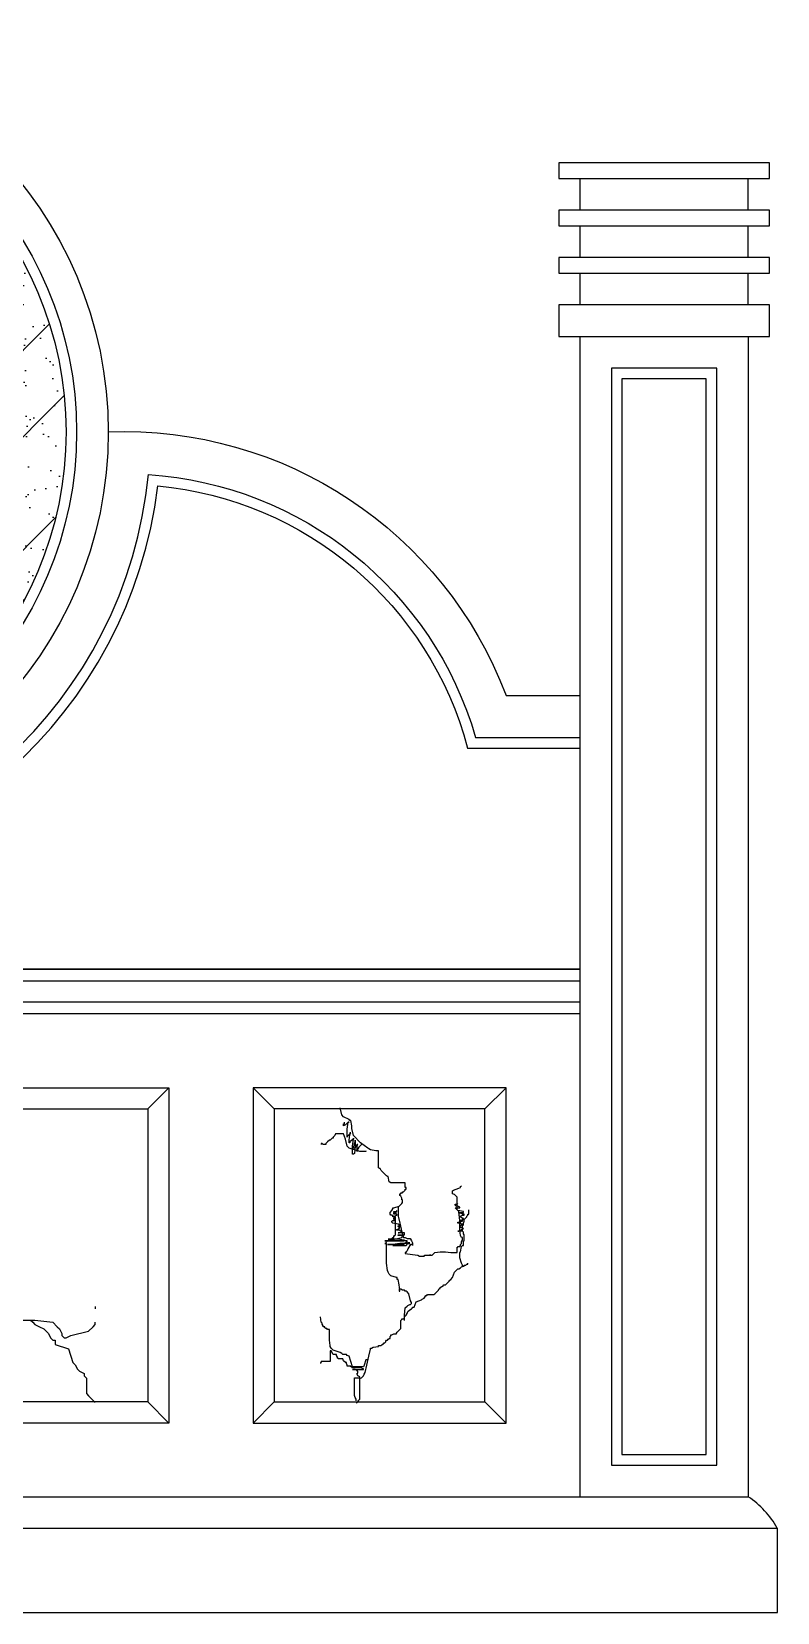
# Model space of a CAD drawing. Extents: x 2432 to 4462, y 4349 to 5849.
# Drawn here: x 3755 to 4462, y 4349 to 5849 of the extents above; entities that cross this region are included whole.
import ezdxf

# ---------------------------------------------------------------- set-up
doc = ezdxf.new("R2010")
doc.units = 0
doc.header["$MEASUREMENT"] = 0
doc.layers.get('0').update_dxf_attribs({"linetype": 'CONTINUOUS'})
for name, color, linetype in [('2', 2, 'CONTINUOUS'), ('3', 3, 'CONTINUOUS'), ('4', 4, 'CONTINUOUS'), ('7', 7, 'CONTINUOUS'), ('BH', 3, 'CONTINUOUS')]:
    doc.layers.add(name, color=color, linetype=linetype)

msp = doc.modelspace()

# ---------------------------------------------------------------- hatches: boundary and pattern name
at = {"layer": 'BH'}
h = msp.add_hatch(dxfattribs=at)
h.set_pattern_fill('AR-SAND', color=256, scale=20, style=0)
h.set_pattern_definition([(37.5, (-31184.61, 2212.15), (-1.259867, 38.536475), [0, -30.4, 0, -34, 0, -32.5]), (7.5, (-31184.61, 2212.15), (35.395534, 56.44292), [0, -16.4, 0, -27.4, 0, -10.5]), (327.5, (-31209.21, 2212.15), (62.282837, 0.11318), [0, -10, 0, -36, 0, -47]), (317.5, (-31209.21, 2212.15), (60.12253, 17.55351), [0, -5, 0, -23.6, 0, -27])])
edge = h.paths.add_edge_path()
edge.add_arc((3447.2, 5469.3), 340, 0, 360)
h = msp.add_hatch(dxfattribs=at)
h.set_pattern_fill('AR-RROOF', color=256, scale=200, angle=45, style=0)
h.set_pattern_definition([(45, (-31184.61, 2212.15), (169.7056, 452.5483), [3000, -400, 1000, -200]), (45, (-31067.23, 2470.95), (-329.5118, 46.669), [600, -66, 1200, -150]), (45, (-31234.11, 2403.07), (640.63874, 830.14336), [1600, -280, 800, -200])])
edge = h.paths.add_edge_path()
edge.add_arc((3447.2, 5469.3), 340, 0, 360)

# ---------------------------------------------------------------- linework, layer by layer
at = {"color": 3}
for p, q in [((4049, 4821), (4047.3, 4827.8)), ((4050.7, 4819.3), (4049, 4821)), ((4052.4, 4818.4), (4050.7, 4819.3)), ((4054.1, 4817.6), (4052.4, 4818.4)), ((4055.8, 4816.7), (4054.1, 4817.6)), ((4056.7, 4815.9), (4055.8, 4816.7)), ((4042.3, 4801.5), (4041.4, 4800.6)), ((4043.1, 4803.2), (4042.3, 4801.5)), ((4050.7, 4803.2), (4043.1, 4803.2)), ((4050.7, 4812.5), (4051.6, 4812.5)), ((4050.7, 4810.8), (4050.7, 4812.5)), ((4052.4, 4811.7), (4050.7, 4810.8)), ((4052.4, 4798.1), (4050.7, 4803.2)), ((4051.6, 4812.5), (4051.6, 4814.2)), ((4054.1, 4813.3), (4052.4, 4811.7)), ((4054.1, 4807.4), (4055, 4814.2)), ((4055, 4814.2), (4054.1, 4813.3)), ((4054.1, 4799.8), (4054.1, 4807.4)), ((4055.8, 4802.3), (4054.1, 4800.6)), ((4055.8, 4814.2), (4055, 4814.2)), ((4055, 4814.2), (4055.8, 4814.2)), ((4056.7, 4803.2), (4055.8, 4802.3)), ((4055.8, 4797.2), (4056.7, 4802.3)), ((4057.5, 4815.9), (4056.7, 4815.9)), ((4056.7, 4804), (4056.7, 4803.2)), ((4057.5, 4804), (4056.7, 4804)), ((4056.7, 4802.3), (4057.5, 4804)), ((4058.4, 4810.8), (4057.5, 4815.9)), ((4058.4, 4808.3), (4058.4, 4810.8)), ((4060.1, 4801.5), (4058.4, 4808.3)), ((4066.8, 4794.7), (4060.1, 4801.5)), ((4029.5, 4793.8), (4029.5, 4793)), ((4030.4, 4793.8), (4029.5, 4793.8)), ((4031.2, 4793), (4030.4, 4793.8)), ((4033.8, 4793), (4031.2, 4793)), ((4035.5, 4795.5), (4033.8, 4793.8)), ((4033.8, 4793.8), (4033.8, 4793)), ((4037.2, 4797.2), (4035.5, 4795.5)), ((4038, 4797.2), (4037.2, 4797.2)), ((4038.9, 4798.1), (4038, 4797.2)), ((4039.7, 4798.9), (4038.9, 4798.1)), ((4040.6, 4798.9), (4039.7, 4798.9)), ((4041.4, 4800.6), (4040.6, 4799.8)), ((4040.6, 4799.8), (4040.6, 4798.9)), ((4054.1, 4791.3), (4052.4, 4798.1)), ((4054.1, 4800.6), (4054.1, 4799.8)), ((4055.8, 4789.6), (4054.1, 4791.3)), ((4055.8, 4794.7), (4055.8, 4797.2)), ((4056.7, 4794.7), (4055.8, 4794.7)), ((4060.9, 4787.9), (4055.8, 4789.6)), ((4058.4, 4797.2), (4056.7, 4795.5)), ((4056.7, 4795.5), (4056.7, 4794.7)), ((4060.1, 4798.1), (4058.4, 4797.2)), ((4059.2, 4791.3), (4060.1, 4798.1)), ((4059.2, 4783.7), (4059.2, 4791.3)), ((4060.1, 4798.9), (4060.1, 4798.1)), ((4060.1, 4798.1), (4060.1, 4798.9)), ((4060.1, 4791.3), (4060.9, 4792.1)), ((4060.1, 4789.6), (4060.1, 4791.3)), ((4060.9, 4789.6), (4060.1, 4789.6)), ((4060.9, 4793.8), (4061.7, 4795.5)), ((4060.9, 4792.1), (4060.9, 4793.8)), ((4061.7, 4791.3), (4060.9, 4784.5)), ((4061.7, 4790.4), (4060.9, 4789.6)), ((4066, 4786.2), (4060.9, 4787.9)), ((4061.7, 4797.2), (4061.7, 4791.3)), ((4061.7, 4795.5), (4061.7, 4797.2)), ((4062.6, 4792.1), (4061.7, 4790.4)), ((4063.4, 4793), (4062.6, 4792.1)), ((4064.3, 4793), (4063.4, 4793)), ((4063.4, 4792.1), (4064.3, 4793)), ((4063.4, 4786.2), (4063.4, 4792.1)), ((4064.3, 4788.8), (4063.4, 4787.1)), ((4063.4, 4787.1), (4063.4, 4786.2)), ((4065.1, 4790.4), (4064.3, 4788.8)), ((4066.8, 4792.1), (4065.1, 4790.4)), ((4073.6, 4789.6), (4066.8, 4794.7)), ((4067.7, 4793), (4066.8, 4792.1)), ((4067.7, 4793.8), (4067.7, 4793)), ((4071.9, 4787.1), (4071.9, 4786.2)), ((4074.5, 4788.8), (4073.6, 4789.6)), ((4076.2, 4787.9), (4074.5, 4788.8)), ((4081.2, 4787.1), (4076.2, 4787.9)), ((4083.8, 4787.1), (4081.2, 4787.1)), ((4083.8, 4770.9), (4083.8, 4787.1)), ((4060.1, 4783.7), (4059.2, 4783.7)), ((4060.9, 4784.5), (4060.1, 4783.7)), ((4071.9, 4786.2), (4066, 4786.2)), ((4084.6, 4770.1), (4083.8, 4770.9)), ((4085.5, 4770.1), (4084.6, 4770.1)), ((4086.3, 4768.4), (4085.5, 4770.1)), ((4091.4, 4763.3), (4086.3, 4768.4)), ((4092.3, 4762.5), (4091.4, 4763.3)), ((4093.1, 4762.5), (4092.3, 4762.5)), ((4093.9, 4757.4), (4093.1, 4762.5)), ((4095.6, 4756.5), (4093.9, 4757.4)), ((4109.2, 4756.5), (4095.6, 4756.5)), ((4109.2, 4752.3), (4109.2, 4756.5)), ((4104.1, 4746.3), (4105, 4746.3)), ((4104.1, 4744.6), (4104.1, 4746.3)), ((4105, 4743.8), (4104.1, 4744.6)), ((4105, 4747.2), (4106.7, 4747.2)), ((4105, 4746.3), (4105, 4747.2)), ((4105.8, 4742.1), (4105, 4743.8)), ((4105.8, 4740.4), (4105.8, 4742.1)), ((4106.7, 4748), (4107.5, 4748)), ((4106.7, 4747.2), (4106.7, 4748)), ((4107.5, 4748), (4109.2, 4749.7)), ((4110, 4752.3), (4109.2, 4752.3)), ((4109.2, 4750.6), (4110, 4750.6)), ((4109.2, 4749.7), (4109.2, 4750.6)), ((4110, 4750.6), (4110, 4752.3)), ((4154.1, 4748.9), (4155, 4749.7)), ((4154.1, 4746.3), (4154.1, 4748.9)), ((4155.8, 4745.5), (4154.1, 4746.3)), ((4155, 4749.7), (4160, 4751.4)), ((4157.5, 4743.8), (4155.8, 4745.5)), ((4158.4, 4743), (4157.5, 4743.8)), ((4158.4, 4731.1), (4158.4, 4743)), ((4160, 4751.4), (4161.7, 4752.3)), ((4161.7, 4753.1), (4162.4, 4753.8)), ((4161.7, 4752.3), (4161.7, 4753.1)), ((4094.8, 4728.5), (4096.5, 4730.2)), ((4094.8, 4726.8), (4094.8, 4728.5)), ((4095.6, 4726), (4094.8, 4726.8)), ((4096.5, 4730.2), (4097.3, 4731.9)), ((4097.3, 4732.8), (4098.2, 4732.8)), ((4097.3, 4731.9), (4097.3, 4732.8)), ((4098.2, 4732.8), (4103.3, 4734.5)), ((4098.2, 4729.4), (4100.7, 4729.4)), ((4098.2, 4728.5), (4098.2, 4729.4)), ((4099.9, 4727.7), (4098.2, 4728.5)), ((4098.2, 4727.7), (4100.7, 4727.7)), ((4098.2, 4726.8), (4098.2, 4727.7)), ((4100.7, 4726.8), (4098.2, 4726.8)), ((4100.7, 4727.7), (4099.9, 4727.7)), ((4100.7, 4729.4), (4101.6, 4730.2)), ((4101.6, 4726), (4100.7, 4726.8)), ((4102.4, 4733.6), (4102.4, 4725.1)), ((4103.3, 4734.5), (4105.8, 4737)), ((4106.7, 4740.4), (4105.8, 4740.4)), ((4105.8, 4737), (4106.7, 4737.9)), ((4106.7, 4737.9), (4106.7, 4740.4)), ((4156.7, 4736.2), (4158.4, 4736.2)), ((4156.7, 4735.3), (4156.7, 4736.2)), ((4157.5, 4734.5), (4156.7, 4735.3)), ((4157.5, 4731.9), (4156.7, 4732.8)), ((4156.7, 4732.8), (4160.9, 4732.8)), ((4159.2, 4734.5), (4157.5, 4734.5)), ((4159.2, 4730.2), (4157.5, 4731.9)), ((4158.4, 4736.2), (4159.2, 4737)), ((4159.2, 4730.2), (4158.4, 4731.1)), ((4160.9, 4733.6), (4159.2, 4734.5)), ((4160, 4729.4), (4159.2, 4730.2)), ((4164.3, 4729.4), (4159.2, 4730.2)), ((4160.9, 4720.9), (4160, 4729.4)), ((4160, 4727.7), (4160, 4728.5)), ((4160, 4728.5), (4164.3, 4728.5)), ((4161.7, 4727.7), (4160, 4727.7)), ((4160.9, 4732.8), (4160.9, 4733.6)), ((4163.4, 4726.8), (4161.7, 4727.7)), ((4165.1, 4726.8), (4163.4, 4726.8)), ((4164.3, 4728.5), (4164.3, 4729.4)), ((4165.1, 4726), (4165.1, 4726.8)), ((4168.5, 4726.8), (4169.4, 4726.8)), ((4168.5, 4726), (4168.5, 4726.8)), ((4169.4, 4726.8), (4169.4, 4731.1)), ((4096.5, 4726), (4095.6, 4726)), ((4098.2, 4724.3), (4096.5, 4726)), ((4096.5, 4720.1), (4097.3, 4720.9)), ((4096.5, 4719.2), (4096.5, 4720.1)), ((4097.3, 4718.4), (4096.5, 4719.2)), ((4097.3, 4725.1), (4099, 4725.1)), ((4097.3, 4724.3), (4097.3, 4725.1)), ((4099.9, 4724.3), (4097.3, 4724.3)), ((4097.3, 4720.9), (4099, 4720.9)), ((4102.4, 4717.5), (4097.3, 4718.4)), ((4099.9, 4724.3), (4098.2, 4724.3)), ((4098.2, 4723.4), (4099.9, 4723.4)), ((4098.2, 4721.8), (4098.2, 4723.4)), ((4099, 4721.8), (4098.2, 4721.8)), ((4099, 4725.1), (4100.7, 4726)), ((4099, 4720.9), (4099, 4721.8)), ((4099.9, 4723.4), (4099.9, 4724.3)), ((4099.9, 4707.3), (4099.9, 4724.3)), ((4100.7, 4726), (4101.6, 4726)), ((4100.7, 4712.4), (4101.6, 4712.4)), ((4100.7, 4711.6), (4100.7, 4712.4)), ((4103.3, 4711.6), (4100.7, 4711.6)), ((4101.6, 4712.4), (4103.3, 4713.3)), ((4102.4, 4725.1), (4104.1, 4718.4)), ((4103.3, 4716.7), (4102.4, 4717.5)), ((4102.4, 4715.8), (4104.1, 4715.8)), ((4102.4, 4715), (4102.4, 4715.8)), ((4103.3, 4714.1), (4102.4, 4715)), ((4104.1, 4716.7), (4103.3, 4716.7)), ((4104.1, 4714.1), (4103.3, 4714.1)), ((4103.3, 4713.3), (4104.1, 4714.1)), ((4105, 4710.7), (4103.3, 4711.6)), ((4104.1, 4718.4), (4105.8, 4709.9)), ((4104.1, 4715.8), (4104.1, 4716.7)), ((4159.2, 4718.4), (4159.2, 4719.2)), ((4159.2, 4719.2), (4161.7, 4719.2)), ((4160.9, 4718.4), (4159.2, 4718.4)), ((4160, 4710.7), (4160.9, 4711.6)), ((4160.9, 4725.1), (4161.7, 4725.1)), ((4160.9, 4724.3), (4160.9, 4725.1)), ((4161.7, 4724.3), (4160.9, 4724.3)), ((4160.9, 4720.9), (4161.7, 4720.9)), ((4163.4, 4720.9), (4160.9, 4720.9)), ((4160.9, 4711.6), (4160.9, 4720.9)), ((4162.6, 4717.5), (4160.9, 4718.4)), ((4160.9, 4715), (4161.7, 4715.8)), ((4160.9, 4714.1), (4160.9, 4715)), ((4162.6, 4714.1), (4160.9, 4714.1)), ((4160.9, 4711.6), (4161.7, 4711.6)), ((4161.7, 4706.5), (4160.9, 4711.6)), ((4161.7, 4725.1), (4163.4, 4726)), ((4163.4, 4722.6), (4161.7, 4724.3)), ((4161.7, 4720.9), (4163.4, 4721.8)), ((4161.7, 4719.2), (4162.6, 4720.1)), ((4161.7, 4715.8), (4162.6, 4716.7)), ((4161.7, 4711.6), (4162.6, 4712.4)), ((4162.6, 4720.1), (4163.4, 4720.1)), ((4163.4, 4717.5), (4162.6, 4717.5)), ((4162.6, 4716.7), (4163.4, 4716.7)), ((4163.4, 4713.3), (4162.6, 4714.1)), ((4162.6, 4712.4), (4163.4, 4712.4)), ((4163.4, 4726), (4165.1, 4726)), ((4164.3, 4722.6), (4163.4, 4722.6)), ((4163.4, 4721.8), (4164.3, 4721.8)), ((4163.4, 4720.1), (4163.4, 4720.9)), ((4163.4, 4716.7), (4163.4, 4717.5)), ((4163.4, 4715.8), (4164.3, 4716.7)), ((4163.4, 4710.7), (4163.4, 4715.8)), ((4164.3, 4713.3), (4163.4, 4713.3)), ((4163.4, 4712.4), (4164.3, 4713.3)), ((4164.3, 4721.8), (4164.3, 4722.6)), ((4164.3, 4718.4), (4165.1, 4720.1)), ((4164.3, 4716.7), (4164.3, 4718.4)), ((4165.1, 4721.8), (4166, 4722.6)), ((4165.1, 4720.1), (4165.1, 4721.8)), ((4166, 4722.6), (4166.8, 4723.4)), ((4166.8, 4723.4), (4167.7, 4724.3)), ((4167.7, 4725.1), (4168.5, 4726)), ((4167.7, 4724.3), (4167.7, 4725.1)), ((4110.9, 4701.4), (4089.7, 4701.4)), ((4089.7, 4701.4), (4107.5, 4701.4)), ((4089.7, 4698.9), (4090.6, 4698.9)), ((4091.4, 4698.9), (4089.7, 4698.9)), ((4090.6, 4698.9), (4091.4, 4700.5)), ((4091.4, 4700.5), (4092.3, 4701.4)), ((4091.4, 4680.2), (4091.4, 4698.9)), ((4092.3, 4701.4), (4093.1, 4701.4)), ((4092.3, 4698), (4105.8, 4698)), ((4097.3, 4698), (4092.3, 4698)), ((4093.1, 4703.1), (4099, 4703.1)), ((4102.4, 4703.1), (4093.1, 4703.1)), ((4093.1, 4701.4), (4094.8, 4702.2)), ((4094.8, 4702.2), (4096.5, 4703.9)), ((4096.5, 4703.9), (4097.3, 4704.8)), ((4097.3, 4704.8), (4098.2, 4704.8)), ((4104.1, 4698.9), (4097.3, 4698)), ((4097.3, 4697.2), (4110, 4697.2)), ((4099, 4697.2), (4097.3, 4697.2)), ((4098.2, 4705.6), (4099, 4706.5)), ((4098.2, 4704.8), (4098.2, 4705.6)), ((4099, 4706.5), (4099.9, 4707.3)), ((4099, 4703.1), (4105.8, 4704.8)), ((4105.8, 4698), (4099, 4697.2)), ((4102.4, 4709), (4103.3, 4709)), ((4108.4, 4709), (4102.4, 4709)), ((4102.4, 4707.3), (4108.4, 4707.3)), ((4102.4, 4706.5), (4102.4, 4707.3)), ((4107.5, 4706.5), (4102.4, 4706.5)), ((4107.5, 4702.2), (4102.4, 4703.1)), ((4103.3, 4709), (4105, 4709.9)), ((4113.4, 4698.9), (4104.1, 4698.9)), ((4105.8, 4710.7), (4105, 4710.7)), ((4105, 4709.9), (4105.8, 4709.9)), ((4105.8, 4709.9), (4105.8, 4710.7)), ((4105.8, 4709.9), (4107.5, 4704.8)), ((4105.8, 4704.8), (4106.7, 4705.6)), ((4105.8, 4698), (4107.5, 4698.9)), ((4107.5, 4698), (4105.8, 4698)), ((4106.7, 4705.6), (4107.5, 4705.6)), ((4107.5, 4705.6), (4107.5, 4706.5)), ((4107.5, 4704.8), (4109.2, 4704.8)), ((4108.4, 4702.2), (4107.5, 4702.2)), ((4107.5, 4701.4), (4108.4, 4702.2)), ((4107.5, 4698.9), (4109.2, 4699.7)), ((4109.2, 4698.9), (4107.5, 4698)), ((4108.4, 4707.3), (4108.4, 4709)), ((4109.2, 4704.8), (4110.9, 4703.9)), ((4109.2, 4699.7), (4110, 4699.7)), ((4110.9, 4698.9), (4109.2, 4698.9)), ((4110, 4700.5), (4110.9, 4700.5)), ((4110, 4699.7), (4110, 4700.5)), ((4110, 4697.2), (4111.7, 4698.9)), ((4110.9, 4703.9), (4114.3, 4703.9)), ((4110.9, 4700.5), (4110.9, 4701.4)), ((4111.7, 4699.7), (4110.9, 4698.9)), ((4113.4, 4699.7), (4111.7, 4699.7)), ((4111.7, 4698.9), (4113.4, 4698.9)), ((4113.4, 4697.2), (4112.6, 4695.5)), ((4114.3, 4698), (4113.4, 4697.2)), ((4114.3, 4703.9), (4114.3, 4703.1)), ((4114.3, 4703.1), (4115.1, 4701.4)), ((4116, 4698), (4114.3, 4698)), ((4115.1, 4701.4), (4116, 4699.7)), ((4116, 4699.7), (4116, 4697.2)), ((4116, 4697.2), (4116, 4698)), ((4159.2, 4710.7), (4160, 4710.7)), ((4163.4, 4710.7), (4159.2, 4710.7)), ((4160.9, 4696.3), (4161.7, 4697.2)), ((4162.6, 4704.8), (4161.7, 4706.5)), ((4161.7, 4698), (4162.6, 4698.9)), ((4161.7, 4697.2), (4161.7, 4698)), ((4163.4, 4704.8), (4162.6, 4704.8)), ((4162.6, 4700.5), (4163.4, 4702.2)), ((4162.6, 4698.9), (4162.6, 4700.5)), ((4162.6, 4696.3), (4163.4, 4697.2)), ((4164.3, 4709.9), (4163.4, 4710.7)), ((4163.4, 4702.2), (4163.4, 4704.8)), ((4163.4, 4697.2), (4164.3, 4697.2)), ((4164.3, 4708.2), (4164.3, 4709.9)), ((4165.1, 4707.3), (4164.3, 4708.2)), ((4164.3, 4700.5), (4165.1, 4702.2)), ((4164.3, 4697.2), (4164.3, 4700.5)), ((4165.1, 4702.2), (4165.1, 4707.3)), ((4110, 4690.4), (4109.2, 4690.4)), ((4109.2, 4690.4), (4109.2, 4689.5)), ((4109.2, 4689.5), (4116, 4688.7)), ((4110.9, 4692.1), (4110, 4691.2)), ((4110, 4691.2), (4110, 4690.4)), ((4111.7, 4693.8), (4110.9, 4692.1)), ((4112.6, 4695.5), (4111.7, 4693.8)), ((4116, 4688.7), (4121.1, 4687.8)), ((4121.1, 4687.8), (4122.8, 4687)), ((4122.8, 4687), (4127, 4687)), ((4127, 4687), (4127.8, 4687.8)), ((4127.8, 4687.8), (4132.9, 4687.8)), ((4132.9, 4688.7), (4132.9, 4687.8)), ((4132.9, 4687.8), (4132.9, 4688.7)), ((4132.9, 4687.8), (4134.6, 4687.8)), ((4134.6, 4687.8), (4135.5, 4688.7)), ((4135.5, 4688.7), (4137.2, 4690.4)), ((4137.2, 4690.4), (4142.3, 4691.2)), ((4142.3, 4691.2), (4147.3, 4691.2)), ((4147.3, 4691.2), (4152.4, 4690.4)), ((4152.4, 4690.4), (4158.4, 4690.4)), ((4158.4, 4695.5), (4159.2, 4695.5)), ((4158.4, 4690.4), (4158.4, 4695.5)), ((4159.2, 4695.5), (4159.2, 4696.3)), ((4159.2, 4696.3), (4160.9, 4696.3)), ((4160.9, 4690.4), (4161.7, 4691.2)), ((4160.9, 4685.3), (4160.9, 4690.4)), ((4162.6, 4680.2), (4160.9, 4685.3)), ((4161.7, 4691.2), (4162.6, 4696.3)), ((4092.3, 4673.4), (4091.4, 4680.2)), ((4093.1, 4671.7), (4092.3, 4673.4)), ((4093.9, 4670), (4093.1, 4671.7)), ((4095.6, 4668.3), (4093.9, 4670)), ((4100.7, 4666.6), (4095.6, 4668.3)), ((4101.6, 4666.6), (4100.7, 4666.6)), ((4101.6, 4664.9), (4101.6, 4666.6)), ((4152.4, 4664.9), (4154.1, 4666.6)), ((4154.1, 4666.6), (4155.8, 4671.7)), ((4155.8, 4671.7), (4157.5, 4673.4)), ((4157.5, 4673.4), (4158.4, 4674.3)), ((4158.4, 4674.3), (4159.2, 4675.1)), ((4159.2, 4675.1), (4160, 4675.1)), ((4160, 4675.1), (4161.7, 4676)), ((4161.7, 4676), (4162.6, 4676.8)), ((4163.4, 4678.5), (4162.6, 4680.2)), ((4162.6, 4676.8), (4164.3, 4677.6)), ((4163.4, 4677.6), (4163.4, 4678.5)), ((4164.3, 4677.6), (4165.1, 4677.6)), ((4165.1, 4678.5), (4166.8, 4678.5)), ((4165.1, 4677.6), (4165.1, 4678.5)), ((4166.8, 4678.5), (4167.7, 4679.3)), ((4167.7, 4679.3), (4168.5, 4679.3)), ((4168.5, 4679.3), (4168.5, 4680.2)), ((4102.4, 4664.9), (4101.6, 4664.9)), ((4103.3, 4659.8), (4102.4, 4664.9)), ((4104.1, 4654.7), (4103.3, 4659.8)), ((4103.3, 4655.6), (4103.3, 4653.9)), ((4105, 4655.6), (4103.3, 4655.6)), ((4103.3, 4653.9), (4104.1, 4653.9)), ((4104.1, 4653.9), (4104.1, 4654.7)), ((4106.7, 4654.7), (4105, 4655.6)), ((4108.4, 4654.7), (4106.7, 4654.7)), ((4109.2, 4653.9), (4108.4, 4654.7)), ((4110, 4653.9), (4109.2, 4653.9)), ((4110.9, 4653.1), (4110, 4653.9)), ((4112.6, 4651.4), (4110.9, 4653.1)), ((4137.2, 4651.4), (4139.7, 4653.9)), ((4139.7, 4653.9), (4140.6, 4654.7)), ((4140.6, 4654.7), (4141.4, 4656.4)), ((4141.4, 4656.4), (4142.3, 4656.4)), ((4142.3, 4657.3), (4143.9, 4658.1)), ((4142.3, 4656.4), (4142.3, 4657.3)), ((4143.9, 4658.1), (4145.6, 4659)), ((4145.6, 4659), (4145.6, 4659.8)), ((4145.6, 4659.8), (4147.3, 4659.8)), ((4147.3, 4659.8), (4149, 4661.5)), ((4149, 4661.5), (4150.7, 4663.2)), ((4150.7, 4663.2), (4151.6, 4664.1)), ((4151.6, 4664.1), (4152.4, 4664.9)), ((3814.9, 4639.1), (3814.9, 4637)), ((4108.4, 4631), (4109.2, 4637.8)), ((4109.2, 4637.8), (4110.9, 4639.5)), ((4110.9, 4639.5), (4111.7, 4640.3)), ((4111.7, 4640.3), (4113.4, 4641.2)), ((4114.3, 4644.6), (4112.6, 4651.4)), ((4113.4, 4641.2), (4114.3, 4641.2)), ((4113.4, 4636.1), (4115.1, 4636.9)), ((4115.1, 4642.9), (4114.3, 4644.6)), ((4114.3, 4641.2), (4115.1, 4642)), ((4115.1, 4642), (4115.1, 4642.9)), ((4115.1, 4636.9), (4116, 4637.8)), ((4116, 4638.6), (4117.7, 4638.6)), ((4116, 4637.8), (4116, 4638.6)), ((4117.7, 4638.6), (4119.4, 4643.7)), ((4119.4, 4643.7), (4124.5, 4645.4)), ((4124.5, 4645.4), (4125.3, 4646.3)), ((4125.3, 4646.3), (4127, 4647.1)), ((4127, 4647.1), (4127.8, 4648)), ((4127.8, 4648), (4128.7, 4649.7)), ((4128.7, 4649.7), (4129.5, 4649.7)), ((4129.5, 4649.7), (4130.4, 4650.5)), ((4130.4, 4650.5), (4136.3, 4650.5)), ((4136.3, 4650.5), (4137.2, 4651.4)), ((3745, 4626.4), (3757.7, 4626.4)), ((3753.4, 4626.4), (3755.6, 4624.3)), ((3755.6, 4624.3), (3757.7, 4622.2)), ((3757.7, 4626.4), (3774.7, 4624.3)), ((3757.7, 4622.2), (3761.9, 4620)), ((3774.7, 4624.3), (3778.9, 4620)), ((3812.8, 4620), (3814.9, 4622.2)), ((3814.9, 4622.2), (3814.9, 4624.3)), ((4029.5, 4624.2), (4028.7, 4629.3)), ((4030.4, 4623.4), (4029.5, 4624.2)), ((4030.4, 4622.5), (4030.4, 4623.4)), ((4031.2, 4620.8), (4030.4, 4622.5)), ((4105, 4625.9), (4105.8, 4626.8)), ((4105, 4618.3), (4105, 4625.9)), ((4105.8, 4627.6), (4107.5, 4627.6)), ((4105.8, 4626.8), (4105.8, 4627.6)), ((4107.5, 4627.6), (4108.4, 4628.5)), ((4108.4, 4625.9), (4108.4, 4631)), ((4108.4, 4629.3), (4109.2, 4630.2)), ((4108.4, 4628.5), (4108.4, 4629.3)), ((4109.2, 4630.2), (4110, 4631)), ((4110, 4631), (4110.9, 4632.7)), ((4110.9, 4632.7), (4111.7, 4634.4)), ((4111.7, 4634.4), (4113.4, 4636.1)), ((3761.9, 4620), (3766.2, 4617.9)), ((3766.2, 4617.9), (3770.4, 4613.7)), ((3770.4, 4613.7), (3772.5, 4609.4)), ((3772.5, 4609.4), (3774.7, 4607.3)), ((3774.7, 4607.3), (3776.8, 4607.3)), ((3776.8, 4607.3), (3776.8, 4603.1)), ((3778.9, 4620), (3781, 4617.9)), ((3781, 4617.9), (3783.1, 4613.7)), ((3783.1, 4613.7), (3783.1, 4611.6)), ((3783.1, 4611.6), (3785.3, 4609.4)), ((3785.3, 4609.4), (3787.4, 4609.4)), ((3787.4, 4609.4), (3791.6, 4611.6)), ((3791.6, 4611.6), (3808.6, 4615.8)), ((3808.6, 4615.8), (3812.8, 4620)), ((4031.2, 4620), (4031.2, 4620.8)), ((4032.9, 4620), (4031.2, 4620)), ((4032.9, 4619.1), (4032.9, 4620)), ((4033.8, 4618.3), (4032.9, 4619.1)), ((4034.6, 4618.3), (4033.8, 4618.3)), ((4035.5, 4617.4), (4034.6, 4618.3)), ((4037.2, 4617.4), (4035.5, 4617.4)), ((4037.2, 4607.3), (4037.2, 4617.4)), ((4038, 4602.2), (4037.2, 4607.3)), ((4090.6, 4606.4), (4091.4, 4607.3)), ((4090.6, 4605.6), (4090.6, 4606.4)), ((4091.4, 4607.3), (4092.3, 4607.3)), ((4092.3, 4607.3), (4093.1, 4608.1)), ((4093.1, 4608.1), (4093.9, 4608.9)), ((4093.9, 4608.9), (4094.8, 4608.9)), ((4094.8, 4610.6), (4095.6, 4611.5)), ((4094.8, 4608.9), (4094.8, 4610.6)), ((4095.6, 4612.3), (4096.5, 4612.3)), ((4095.6, 4611.5), (4095.6, 4612.3)), ((4096.5, 4612.3), (4098.2, 4613.2)), ((4098.2, 4613.2), (4100.7, 4613.2)), ((4100.7, 4614), (4101.6, 4614.9)), ((4100.7, 4613.2), (4100.7, 4614)), ((4101.6, 4614.9), (4103.3, 4616.6)), ((4103.3, 4616.6), (4105, 4618.3)), ((3776.8, 4603.1), (3789.5, 4598.9)), ((3789.5, 4598.9), (3793.7, 4586.1)), ((4038, 4601.3), (4038, 4602.2)), ((4038.9, 4599.6), (4038, 4601.3)), ((4038, 4597.1), (4038, 4586.9)), ((4038.9, 4597.1), (4038, 4597.1)), ((4040.6, 4597.9), (4038.9, 4599.6)), ((4040.6, 4593.7), (4038.9, 4597.1)), ((4045.6, 4596.2), (4040.6, 4597.9)), ((4043.9, 4593.7), (4040.6, 4593.7)), ((4043.9, 4592.8), (4043.9, 4593.7)), ((4044.8, 4591.1), (4043.9, 4592.8)), ((4047.3, 4595.4), (4045.6, 4596.2)), ((4049, 4594.5), (4047.3, 4595.4)), ((4049.9, 4593.7), (4049, 4594.5)), ((4053.3, 4593.7), (4049.9, 4593.7)), ((4054.1, 4592.8), (4053.3, 4593.7)), ((4055.8, 4592), (4054.1, 4592.8)), ((4057.5, 4586.9), (4055.8, 4592)), ((4072.8, 4583.5), (4074.5, 4592)), ((4074.5, 4592), (4076.2, 4598.8)), ((4076.2, 4599.6), (4077, 4599.6)), ((4076.2, 4598.8), (4076.2, 4599.6)), ((4077, 4599.6), (4078.7, 4600.5)), ((4078.7, 4600.5), (4083.8, 4601.3)), ((4083.8, 4602.2), (4086.3, 4602.2)), ((4083.8, 4601.3), (4083.8, 4602.2)), ((4086.3, 4602.2), (4087.2, 4603)), ((4087.2, 4603), (4088, 4603)), ((4088, 4603.9), (4088.9, 4603.9)), ((4088, 4603), (4088, 4603.9)), ((4088.9, 4603.9), (4088.9, 4604.7)), ((4088.9, 4604.7), (4089.7, 4604.7)), ((4089.7, 4604.7), (4090.6, 4605.6)), ((3793.7, 4586.1), (3795.9, 4584)), ((3795.9, 4584), (3798, 4579.8)), ((3798, 4579.8), (3800.1, 4577.7)), ((3800.1, 4577.7), (3804.3, 4575.6)), ((4028.7, 4586), (4028.7, 4585.2)), ((4029.5, 4586), (4028.7, 4586)), ((4038, 4586.9), (4029.5, 4586.9)), ((4029.5, 4586.9), (4029.5, 4586)), ((4044.8, 4590.3), (4044.8, 4591.1)), ((4045.6, 4590.3), (4044.8, 4590.3)), ((4045.6, 4589.4), (4045.6, 4590.3)), ((4049.9, 4589.4), (4045.6, 4589.4)), ((4050.7, 4587.7), (4049.9, 4589.4)), ((4052.4, 4586), (4050.7, 4587.7)), ((4053.3, 4586), (4052.4, 4586)), ((4053.3, 4585.2), (4053.3, 4586)), ((4054.1, 4583.5), (4053.3, 4585.2)), ((4054.1, 4582.7), (4054.1, 4583.5)), ((4057.5, 4582.7), (4054.1, 4582.7)), ((4059.2, 4581.8), (4057.5, 4586.9)), ((4057.5, 4581.8), (4057.5, 4582.7)), ((4058.4, 4581.8), (4057.5, 4581.8)), ((4059.2, 4581), (4058.4, 4581.8)), ((4069.4, 4581.8), (4059.2, 4581.8)), ((4067.7, 4581), (4059.2, 4581)), ((4059.2, 4579.3), (4069.4, 4579.3)), ((4061.7, 4579.3), (4059.2, 4579.3)), ((4063.4, 4578.4), (4061.7, 4579.3)), ((4064.3, 4577.6), (4063.4, 4578.4)), ((4064.3, 4575.9), (4064.3, 4577.6)), ((4068.5, 4580.1), (4067.7, 4581)), ((4069.4, 4580.1), (4068.5, 4580.1)), ((4070.2, 4583.5), (4069.4, 4581.8)), ((4069.4, 4579.3), (4069.4, 4580.1)), ((4071.9, 4588.6), (4070.2, 4583.5)), ((4070.2, 4575), (4071.1, 4576.7)), ((4071.1, 4576.7), (4072.8, 4583.5)), ((4073.6, 4588.6), (4071.9, 4588.6)), ((3804.3, 4575.6), (3804.3, 4573.4)), ((3804.3, 4573.4), (3806.5, 4571.3)), ((3806.5, 4571.3), (3806.5, 4556.5)), ((4060.9, 4571.6), (4066, 4571.6)), ((4060.9, 4554.7), (4060.9, 4571.6)), ((4063.4, 4575.9), (4064.3, 4575.9)), ((4063.4, 4575), (4063.4, 4575.9)), ((4064.3, 4573.3), (4063.4, 4575)), ((4066, 4572.5), (4064.3, 4573.3)), ((4066, 4571.6), (4066, 4572.5)), ((4066, 4570.8), (4067.7, 4571.6)), ((4066, 4551.3), (4066, 4570.8)), ((4067.7, 4571.6), (4069.4, 4573.3)), ((4069.4, 4573.3), (4070.2, 4575)), ((3806.5, 4556.5), (3808.6, 4554.4)), ((3808.6, 4554.4), (3814.9, 4548)), ((4061.7, 4553), (4060.9, 4554.7)), ((4062.6, 4551.3), (4061.7, 4553)), ((4062.6, 4549.6), (4062.6, 4551.3)), ((4062.6, 4547.9), (4064.3, 4548.7)), ((4064.3, 4548.7), (4065.1, 4550.4)), ((4065.1, 4550.4), (4066, 4551.3))]:
    msp.add_line(p, q, dxfattribs=at)
at = {"layer": '2'}
msp.add_line((2432, 4348.9), (4462.4, 4348.9), dxfattribs=at)
at = {"layer": '3'}
for p, q in [((4274.8, 4948.1), (2619.7, 4948.1)), ((4274.8, 4928.1), (2619.7, 4928.1)), ((3864.8, 4826.9), (3884.8, 4846.9)), ((3984.8, 4826.9), (3964.8, 4846.9)), ((4184.8, 4826.9), (4204.8, 4846.9)), ((3864.8, 4548.6), (3884.8, 4528.6)), ((3984.8, 4548.6), (3964.8, 4528.6)), ((4184.8, 4548.6), (4204.8, 4528.6))]:
    msp.add_line(p, q, dxfattribs=at)
for points in [[(4454.8, 5724.9), (4254.8, 5724.9), (4254.8, 5709.9), (4454.8, 5709.9)], [(4454.8, 5679.9), (4254.8, 5679.9), (4254.8, 5664.9), (4454.8, 5664.9)], [(4454.8, 5634.9), (4254.8, 5634.9), (4254.8, 5619.9), (4454.8, 5619.9)], [(4454.8, 5589.9), (4254.8, 5589.9), (4254.8, 5559.9), (4454.8, 5559.9)], [(4394.8, 5519.9), (4314.8, 5519.9), (4314.8, 4498.6), (4394.8, 4498.6)], [(3029.7, 4826.9), (3864.8, 4826.9), (3864.8, 4548.6), (3029.7, 4548.6)], [(4184.8, 4548.6), (4184.8, 4826.9), (3984.8, 4826.9), (3984.8, 4548.6)]]:
    msp.add_lwpolyline(points, close=True, dxfattribs=at)
msp.add_lwpolyline([(2619.7, 5179.3), (2718.5, 5179.3, -0.315582), (3029.2, 5428.9, 0.907945), (3865.3, 5428.9, -0.315582), (4176, 5179.3), (4274.8, 5179.3)], format="xyb", dxfattribs=at)
msp.add_circle((3447.2, 5469.3), 350, dxfattribs=at)
at = {"layer": '4'}
for p, q in [((4274.8, 5559.9), (4274.8, 4458.6)), ((4434.8, 5559.9), (4434.8, 4458.6)), ((2619.7, 4959.3), (4274.8, 4959.3)), ((4274.8, 4916.9), (2619.7, 4916.9)), ((2459.7, 4458.6), (4434.8, 4458.6)), ((4462.4, 4348.9), (4462.4, 4428.9))]:
    msp.add_line(p, q, dxfattribs=at)
msp.add_lwpolyline([(4434.8, 5559.9), (4454.8, 5559.9), (4454.8, 5589.9), (4434.8, 5589.9), (4434.8, 5619.9), (4454.8, 5619.9), (4454.8, 5634.9), (4434.8, 5634.9), (4434.8, 5664.9), (4454.8, 5664.9), (4454.8, 5679.9), (4434.8, 5679.9), (4434.8, 5709.9), (4454.8, 5709.9), (4454.8, 5724.9), (4254.8, 5724.9), (4254.8, 5709.9), (4274.8, 5709.9), (4274.8, 5679.9), (4254.8, 5679.9), (4254.8, 5664.9), (4274.8, 5664.9), (4274.8, 5634.9), (4254.8, 5634.9), (4254.8, 5619.9), (4274.8, 5619.9), (4274.8, 5589.9), (4254.8, 5589.9), (4254.8, 5559.9), (4274.8, 5559.9)], dxfattribs=at)
msp.add_lwpolyline([(3827.2, 5469.3, -0.32289), (4204.8, 5219.3), (4274.8, 5219.3)], format="xyb", dxfattribs=at)
msp.add_circle((3447.2, 5469.3), 380, dxfattribs=at)
msp.add_arc((4386, 4385.7), 87.7, 29.5019, 56.2692, dxfattribs=at)
at = {"layer": '7'}
msp.add_line((2432, 4428.9), (4462.4, 4428.9), dxfattribs=at)
for points in [[(4404.8, 5529.9), (4304.8, 5529.9), (4304.8, 4488.6), (4404.8, 4488.6)], [(3009.7, 4846.9), (3884.8, 4846.9), (3884.8, 4528.6), (3009.7, 4528.6)], [(4204.8, 4528.6), (4204.8, 4846.9), (3964.8, 4846.9), (3964.8, 4528.6)]]:
    msp.add_lwpolyline(points, close=True, dxfattribs=at)
msp.add_lwpolyline([(4274.8, 5169.3), (4274.8, 4959.3), (2619.7, 4959.3), (2619.7, 5169.3), (2726, 5169.3, -0.313876), (3020.3, 5418.2, 0.887297), (3874.2, 5418.2, -0.313876), (4168.4, 5169.3)], format="xyb", close=True, dxfattribs=at)
msp.add_circle((3447.2, 5469.3), 340, dxfattribs=at)

doc.saveas('drawing.dxf')
